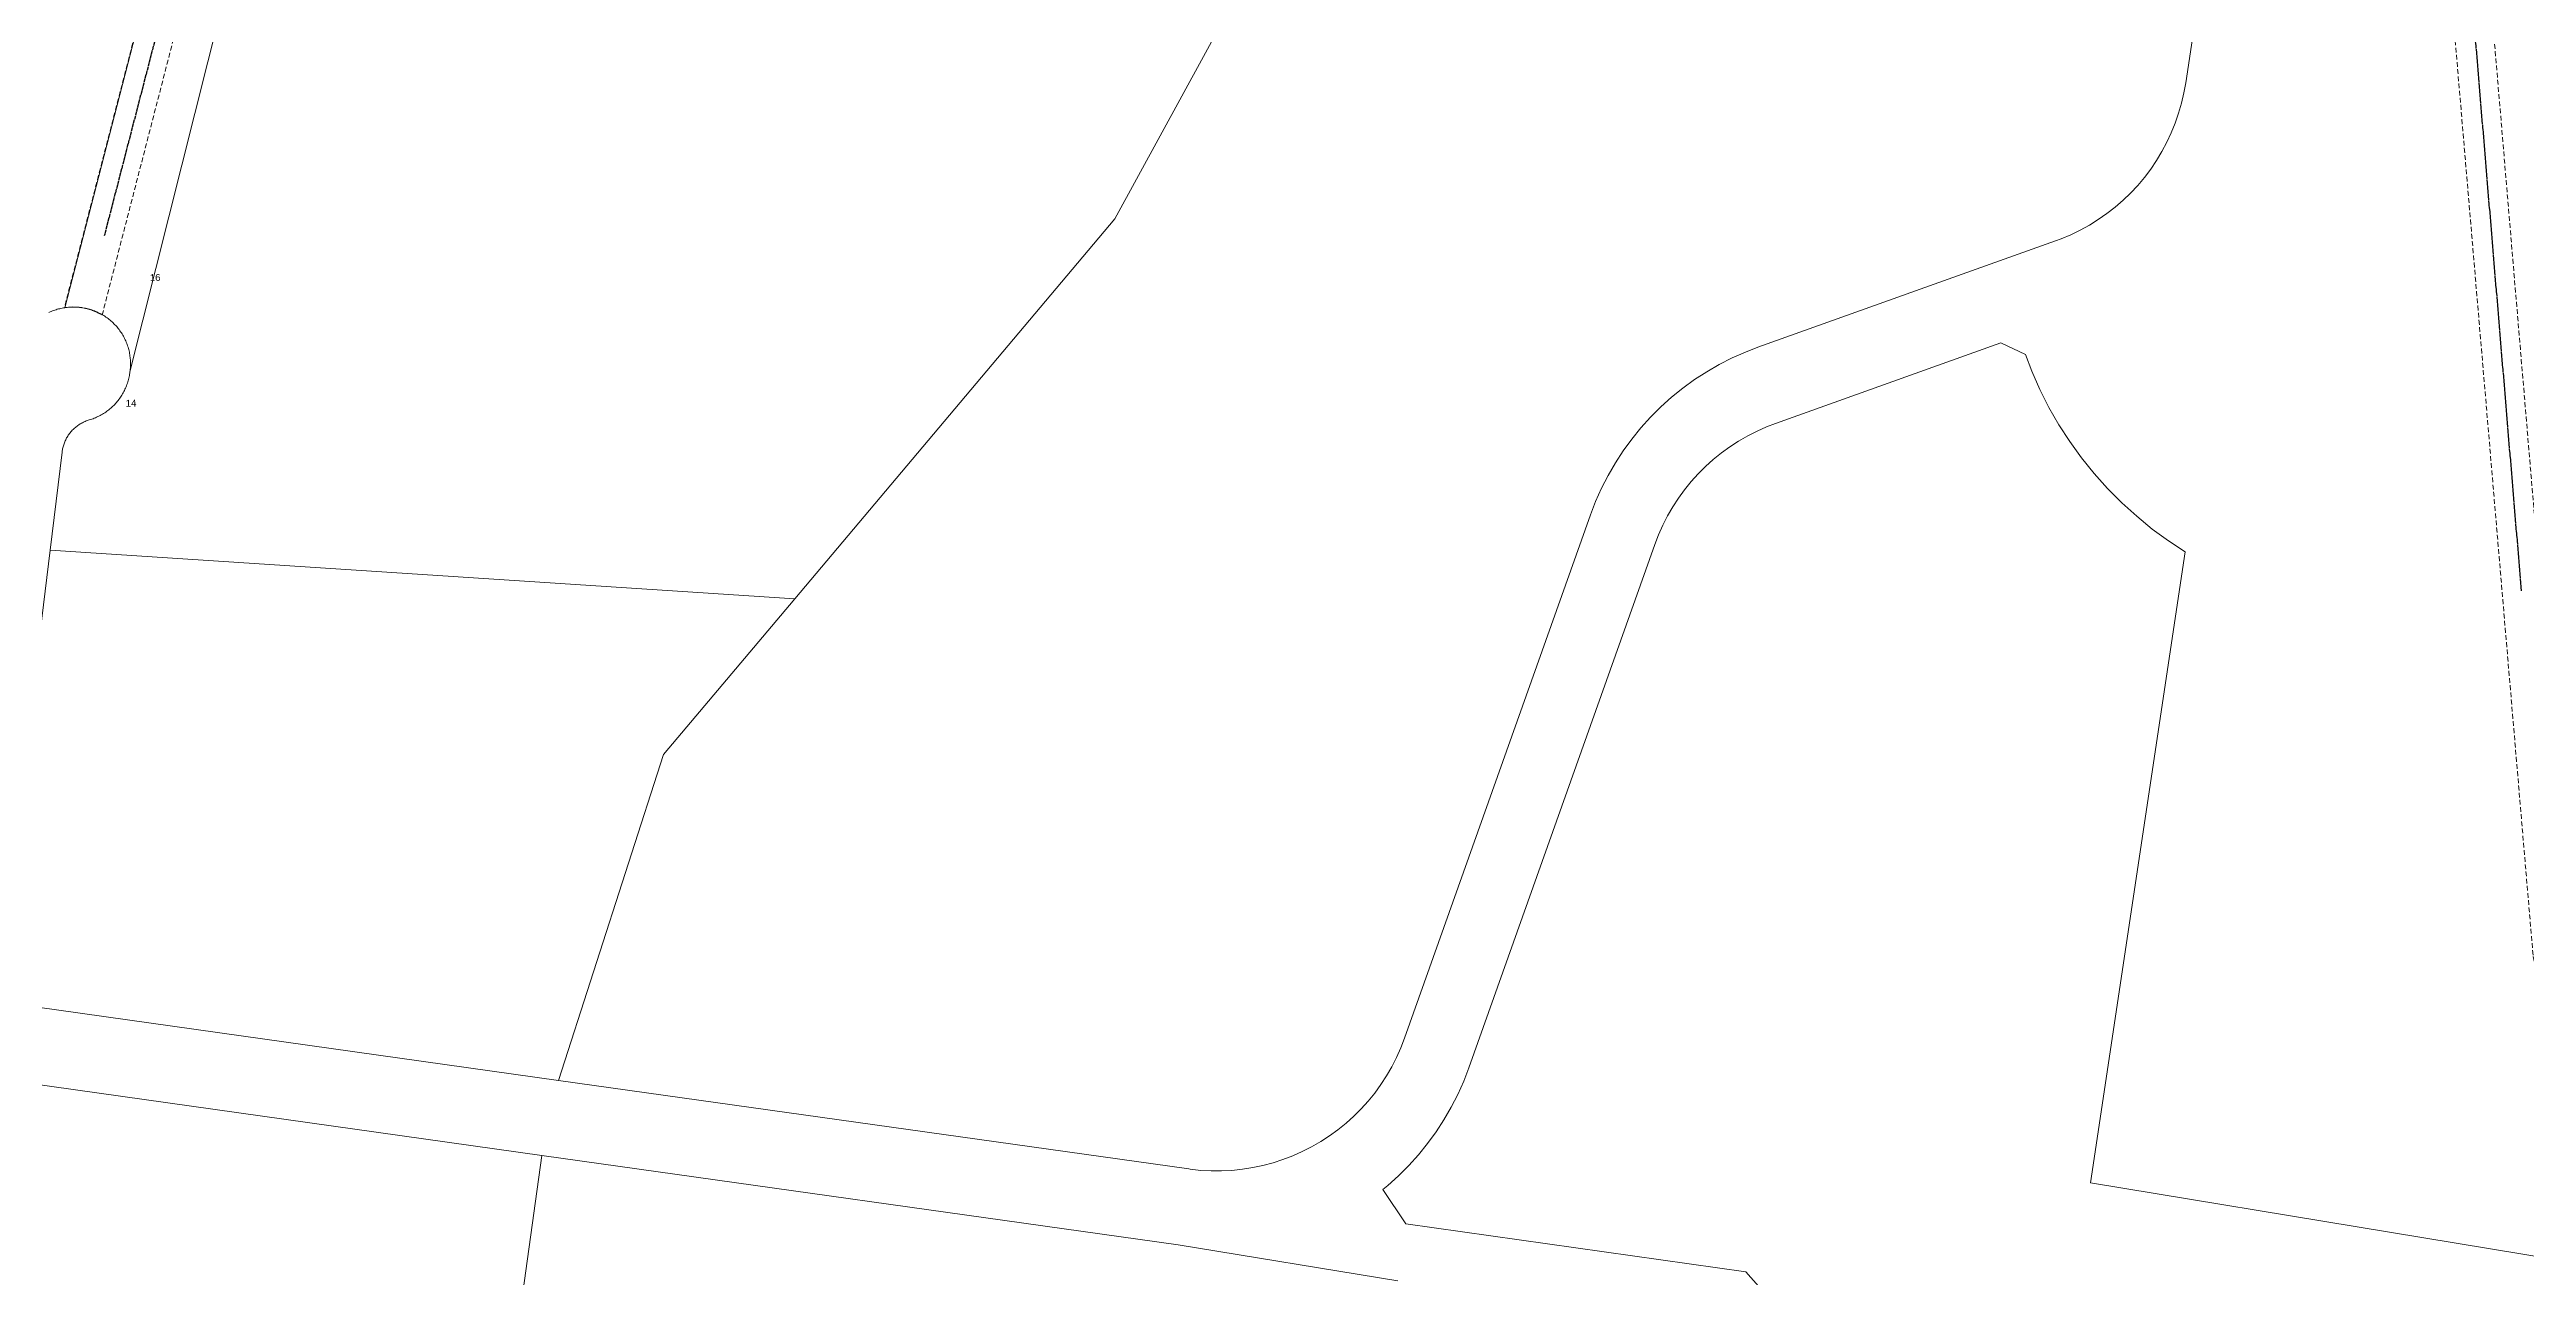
# Model space of a CAD drawing. Header units: metres. Extents: x 209078 to 212397, y 6290320 to 6293148.
# Drawn here: x 210371 to 211017, y 6291434 to 6291754 of the extents above; entities that cross this region are included whole.
import ezdxf

# ---------------------------------------------------------------- set-up
doc = ezdxf.new("R2010")
doc.units = ezdxf.units.M
for name, pattern in [('Cable Exist OH', [1, 1, 0]), ('HIDDEN', [0.375, 0.25, -0.125]), ('HIDDEN2', [0.1875, 0.125, -0.0625])]:
    doc.linetypes.add(name, pattern=pattern)
doc.layers.add('Cadastre Land Parcels_SP_EXT', color=9, linetype='Continuous', lineweight=5)
doc.layers.add('Cadastre Other Property_SP_EXT', color=9, linetype='HIDDEN', lineweight=5)
doc.layers.add('Mains_HV_EXT', color=7, linetype='Continuous')
doc.styles.get("Standard").update_dxf_attribs({"font": 'arial.ttf'})

msp = doc.modelspace()

# ---------------------------------------------------------------- linework, layer by layer
at = {"layer": 'Cadastre Land Parcels_SP_EXT', "linetype": 'Continuous'}
for points in [[(210371.26, 6291685.62), (210371.57, 6291685.76), (210371.87, 6291685.89), (210372.18, 6291686.02), (210372.49, 6291686.13), (210372.8, 6291686.24), (210373.12, 6291686.34), (210373.44, 6291686.43), (210373.76, 6291686.52), (210374.08, 6291686.6), (210374.4, 6291686.67), (210374.73, 6291686.73), (210375.05, 6291686.79), (210375.38, 6291686.84), (210433.48, 6291911.79), (210316.61, 6291957.7)], [(210956.32, 6291932.54), (210928.25, 6291745.53), (210927.77, 6291742.85), (210927.16, 6291740.19), (210926.4, 6291737.58), (210925.51, 6291735), (210924.49, 6291732.48), (210923.34, 6291730.01), (210922.06, 6291727.6), (210920.65, 6291725.27), (210919.13, 6291723.01), (210917.49, 6291720.84), (210915.73, 6291718.75), (210913.87, 6291716.76), (210911.91, 6291714.87), (210909.86, 6291713.08), (210907.71, 6291711.41), (210905.47, 6291709.85), (210903.16, 6291708.4), (210900.78, 6291707.08), (210898.33, 6291705.89), (210895.82, 6291704.83), (210894.3, 6291704.26), (210816.73, 6291676.54), (210813.47, 6291675.28), (210810.03, 6291673.75), (210806.66, 6291672.04), (210803.4, 6291670.16), (210800.23, 6291668.1), (210797.18, 6291665.89), (210794.24, 6291663.52), (210791.44, 6291661), (210788.77, 6291658.33), (210786.24, 6291655.53), (210783.86, 6291652.6), (210781.64, 6291649.55), (210779.59, 6291646.39), (210777.7, 6291643.12), (210775.98, 6291639.76), (210774.44, 6291636.32), (210773.09, 6291632.8), (210724.66, 6291496.35), (210723.68, 6291493.81), (210722.57, 6291491.32), (210721.33, 6291488.89), (210719.96, 6291486.54), (210718.48, 6291484.25), (210716.87, 6291482.05), (210715.16, 6291479.93), (210713.33, 6291477.91), (210711.4, 6291475.98), (210709.38, 6291474.17), (210707.26, 6291472.45), (210705.05, 6291470.85), (210702.77, 6291469.37), (210700.41, 6291468.01), (210697.98, 6291466.78), (210695.49, 6291465.67), (210692.94, 6291464.7), (210690.35, 6291463.86), (210687.72, 6291463.15), (210685.05, 6291462.59), (210682.36, 6291462.17), (210679.65, 6291461.88), (210676.93, 6291461.75), (210674.21, 6291461.75), (210671.49, 6291461.89), (210668.78, 6291462.18), (210668.37, 6291462.24), (210504.09, 6291485.35), (210362.15, 6291505.34)], [(210695.83, 6291795.7), (210649.07, 6291710.04), (210565.67, 6291610.95), (210531.5, 6291570.37), (210504.08, 6291485.35), (210668.37, 6291462.24), (210668.78, 6291462.18), (210671.49, 6291461.89), (210674.21, 6291461.75), (210676.93, 6291461.75), (210679.65, 6291461.88), (210682.36, 6291462.17), (210685.05, 6291462.59), (210687.72, 6291463.15), (210690.35, 6291463.86), (210692.94, 6291464.7), (210695.49, 6291465.67), (210697.98, 6291466.78), (210700.41, 6291468.01), (210702.77, 6291469.37), (210705.05, 6291470.85), (210707.26, 6291472.45), (210709.38, 6291474.17), (210711.4, 6291475.98), (210713.33, 6291477.91), (210715.16, 6291479.93), (210716.87, 6291482.05), (210718.48, 6291484.25), (210719.96, 6291486.54), (210721.33, 6291488.89), (210722.57, 6291491.32), (210723.68, 6291493.81), (210724.65, 6291496.35), (210773.09, 6291632.8), (210774.44, 6291636.32), (210775.98, 6291639.76), (210777.7, 6291643.12), (210779.59, 6291646.39), (210781.64, 6291649.55), (210783.86, 6291652.6), (210786.24, 6291655.53), (210788.77, 6291658.33), (210791.44, 6291661), (210794.24, 6291663.52), (210797.18, 6291665.89), (210800.23, 6291668.1), (210803.39, 6291670.16), (210806.66, 6291672.04), (210810.03, 6291673.75), (210813.47, 6291675.28), (210816.73, 6291676.54), (210894.3, 6291704.26), (210895.82, 6291704.83), (210898.33, 6291705.89), (210900.78, 6291707.08), (210903.16, 6291708.4), (210905.47, 6291709.85), (210907.71, 6291711.41), (210909.86, 6291713.08), (210911.91, 6291714.87), (210913.87, 6291716.76), (210915.73, 6291718.75), (210917.49, 6291720.84), (210919.13, 6291723.01), (210920.65, 6291725.27), (210922.06, 6291727.6), (210923.34, 6291730.01), (210924.49, 6291732.48), (210925.51, 6291735), (210926.4, 6291737.58), (210927.16, 6291740.19), (210927.77, 6291742.85), (210928.25, 6291745.53), (210956.32, 6291932.54)], [(210433.48, 6291911.79), (210375.38, 6291686.84), (210375.72, 6291686.89), (210376.06, 6291686.93), (210376.4, 6291686.97), (210376.74, 6291686.99), (210377.08, 6291687.01), (210377.42, 6291687.02), (210377.77, 6291687.03), (210378.11, 6291687.02), (210378.45, 6291687.01), (210378.79, 6291686.99), (210379.13, 6291686.96), (210379.47, 6291686.93), (210379.81, 6291686.88), (210380.15, 6291686.83), (210380.49, 6291686.77), (210380.82, 6291686.71), (210381.15, 6291686.63), (210381.49, 6291686.55), (210381.82, 6291686.46), (210382.14, 6291686.36), (210382.47, 6291686.26), (210382.79, 6291686.14), (210383.11, 6291686.02), (210383.43, 6291685.89), (210383.74, 6291685.76), (210384.06, 6291685.62), (210384.36, 6291685.47), (210384.67, 6291685.31), (210384.97, 6291685.15), (210385.26, 6291684.98), (210385.56, 6291684.8), (210385.85, 6291684.62), (210386.13, 6291684.43), (210386.41, 6291684.23), (210386.68, 6291684.03), (210386.95, 6291683.82), (210387.22, 6291683.6), (210387.48, 6291683.38), (210387.73, 6291683.15), (210387.98, 6291682.92), (210388.23, 6291682.68), (210388.47, 6291682.43), (210388.7, 6291682.18), (210388.93, 6291681.93), (210389.15, 6291681.67), (210389.36, 6291681.4), (210389.57, 6291681.13), (210389.77, 6291680.85), (210389.97, 6291680.57), (210390.16, 6291680.29), (210390.34, 6291680), (210390.52, 6291679.71), (210390.69, 6291679.41), (210390.85, 6291679.11), (210391.01, 6291678.8), (210391.15, 6291678.49), (210391.29, 6291678.18), (210391.43, 6291677.87), (210391.56, 6291677.55), (210391.67, 6291677.23), (210391.79, 6291676.91), (210391.89, 6291676.58), (210391.99, 6291676.25), (210392.08, 6291675.92), (210392.16, 6291675.59), (210392.23, 6291675.26), (210392.3, 6291674.92), (210392.35, 6291674.58), (210392.4, 6291674.25), (210392.45, 6291673.91), (210392.48, 6291673.57), (210392.51, 6291673.22), (210392.53, 6291672.88), (210392.54, 6291672.54), (210392.54, 6291672.2), (210392.54, 6291671.86), (210392.52, 6291671.52), (210392.5, 6291671.17), (210392.47, 6291670.83), (210392.44, 6291670.49), (210392.39, 6291670.15), (210416.06, 6291764.41)], [(210416.06, 6291764.41), (210392.39, 6291670.15), (210392.35, 6291669.82), (210392.3, 6291669.48), (210392.24, 6291669.14), (210392.17, 6291668.81), (210392.1, 6291668.47), (210392.02, 6291668.14), (210391.93, 6291667.81), (210391.83, 6291667.48), (210391.73, 6291667.16), (210391.61, 6291666.84), (210391.49, 6291666.52), (210391.37, 6291666.2), (210391.23, 6291665.88), (210391.09, 6291665.57), (210390.94, 6291665.27), (210390.79, 6291664.96), (210390.63, 6291664.66), (210390.46, 6291664.36), (210390.28, 6291664.07), (210390.1, 6291663.78), (210389.91, 6291663.5), (210389.72, 6291663.22), (210389.51, 6291662.94), (210389.31, 6291662.67), (210389.09, 6291662.4), (210388.87, 6291662.14), (210388.64, 6291661.89), (210388.41, 6291661.64), (210388.17, 6291661.39), (210387.93, 6291661.15), (210387.68, 6291660.92), (210387.43, 6291660.69), (210387.17, 6291660.47), (210386.9, 6291660.25), (210386.64, 6291660.04), (210386.36, 6291659.84), (210386.08, 6291659.64), (210385.8, 6291659.45), (210385.51, 6291659.26), (210385.22, 6291659.09), (210384.93, 6291658.91), (210384.63, 6291658.75), (210384.32, 6291658.59), (210384.02, 6291658.44), (210383.71, 6291658.3), (210383.39, 6291658.16), (210383.08, 6291658.03), (210382.76, 6291657.91), (210382.43, 6291657.8), (210382.11, 6291657.69), (210381.78, 6291657.59), (210381.52, 6291657.51), (210381.26, 6291657.42), (210381, 6291657.33), (210380.74, 6291657.22), (210380.49, 6291657.11), (210380.24, 6291656.99), (210379.99, 6291656.87), (210379.75, 6291656.74), (210379.51, 6291656.6), (210379.27, 6291656.46), (210379.04, 6291656.31), (210378.81, 6291656.15), (210378.59, 6291655.99), (210378.37, 6291655.82), (210378.16, 6291655.64), (210377.95, 6291655.46), (210377.75, 6291655.27), (210377.55, 6291655.08), (210377.35, 6291654.88), (210377.17, 6291654.68), (210376.99, 6291654.47), (210376.81, 6291654.26), (210376.64, 6291654.04), (210376.48, 6291653.81), (210376.32, 6291653.59), (210376.17, 6291653.35), (210376.03, 6291653.12), (210375.89, 6291652.88), (210375.76, 6291652.63), (210375.64, 6291652.39), (210375.52, 6291652.14), (210375.41, 6291651.88), (210375.31, 6291651.63), (210375.21, 6291651.37), (210375.12, 6291651.11), (210375.04, 6291650.84), (210374.97, 6291650.57), (210374.9, 6291650.31), (210374.84, 6291650.04), (210374.79, 6291649.76), (210374.75, 6291649.49), (210374.71, 6291649.22), (210371.58, 6291623.58), (210565.67, 6291610.95), (210649.07, 6291710.04), (210649.07, 6291710.04), (210695.83, 6291795.7)], [(210357.8, 6291511), (210371.58, 6291623.58), (210374.71, 6291649.22), (210374.75, 6291649.49), (210374.79, 6291649.76), (210374.84, 6291650.04), (210374.9, 6291650.31), (210374.97, 6291650.57), (210375.04, 6291650.84), (210375.12, 6291651.11), (210375.21, 6291651.37), (210375.31, 6291651.63), (210375.41, 6291651.88), (210375.52, 6291652.14), (210375.64, 6291652.39), (210375.76, 6291652.63), (210375.89, 6291652.88), (210376.03, 6291653.12), (210376.17, 6291653.35), (210376.32, 6291653.59), (210376.48, 6291653.81), (210376.64, 6291654.04), (210376.81, 6291654.26), (210376.99, 6291654.47), (210377.17, 6291654.68), (210377.35, 6291654.88), (210377.55, 6291655.08), (210377.75, 6291655.27), (210377.95, 6291655.46), (210378.16, 6291655.64), (210378.37, 6291655.82), (210378.59, 6291655.99), (210378.81, 6291656.15), (210379.04, 6291656.31), (210379.27, 6291656.46), (210379.51, 6291656.6), (210379.75, 6291656.74), (210379.99, 6291656.87), (210380.24, 6291656.99), (210380.49, 6291657.11), (210380.74, 6291657.22), (210381, 6291657.33), (210381.26, 6291657.42), (210381.52, 6291657.51), (210381.78, 6291657.59), (210382.11, 6291657.69), (210382.43, 6291657.8), (210382.76, 6291657.91), (210383.08, 6291658.03), (210383.39, 6291658.16), (210383.71, 6291658.3), (210384.02, 6291658.44), (210384.32, 6291658.59), (210384.63, 6291658.75), (210384.93, 6291658.91), (210385.22, 6291659.09), (210385.51, 6291659.26), (210385.8, 6291659.45), (210386.08, 6291659.64), (210386.36, 6291659.84), (210386.64, 6291660.04), (210386.9, 6291660.25), (210387.17, 6291660.47), (210387.43, 6291660.69), (210387.68, 6291660.92), (210387.93, 6291661.15), (210388.17, 6291661.39), (210388.41, 6291661.64), (210388.64, 6291661.89), (210388.87, 6291662.14), (210389.09, 6291662.4), (210389.31, 6291662.67), (210389.51, 6291662.94), (210389.72, 6291663.22), (210389.91, 6291663.5), (210390.1, 6291663.78), (210390.28, 6291664.07), (210390.46, 6291664.36), (210390.63, 6291664.66), (210390.79, 6291664.96), (210390.94, 6291665.27), (210391.09, 6291665.57), (210391.23, 6291665.88), (210391.37, 6291666.2), (210391.49, 6291666.52), (210391.61, 6291666.84), (210391.73, 6291667.16), (210391.83, 6291667.48), (210391.93, 6291667.81), (210392.02, 6291668.14), (210392.1, 6291668.47), (210392.17, 6291668.81), (210392.24, 6291669.14), (210392.3, 6291669.48), (210392.35, 6291669.82), (210392.39, 6291670.15), (210392.44, 6291670.49), (210392.47, 6291670.83), (210392.5, 6291671.17), (210392.52, 6291671.52), (210392.54, 6291671.86), (210392.54, 6291672.2), (210392.54, 6291672.54), (210392.53, 6291672.88), (210392.51, 6291673.22), (210392.48, 6291673.57), (210392.45, 6291673.91), (210392.4, 6291674.25), (210392.35, 6291674.58), (210392.3, 6291674.92), (210392.23, 6291675.26), (210392.16, 6291675.59), (210392.08, 6291675.92), (210391.99, 6291676.25), (210391.89, 6291676.58), (210391.79, 6291676.91), (210391.67, 6291677.23), (210391.56, 6291677.55), (210391.43, 6291677.87), (210391.29, 6291678.18), (210391.15, 6291678.49), (210391.01, 6291678.8), (210390.85, 6291679.11), (210390.69, 6291679.41), (210390.52, 6291679.71), (210390.34, 6291680), (210390.16, 6291680.29), (210389.97, 6291680.57), (210389.77, 6291680.85), (210389.57, 6291681.13), (210389.36, 6291681.4), (210389.15, 6291681.67), (210388.93, 6291681.93), (210388.7, 6291682.18), (210388.47, 6291682.43), (210388.23, 6291682.68), (210387.98, 6291682.92), (210387.73, 6291683.15), (210387.48, 6291683.38), (210387.22, 6291683.6), (210386.95, 6291683.82), (210386.68, 6291684.03), (210386.41, 6291684.23), (210386.13, 6291684.43), (210385.85, 6291684.62), (210385.56, 6291684.8), (210385.26, 6291684.98), (210384.97, 6291685.15), (210384.67, 6291685.31), (210384.36, 6291685.47), (210384.06, 6291685.62), (210383.74, 6291685.76), (210383.43, 6291685.89), (210383.11, 6291686.02), (210382.79, 6291686.14), (210382.47, 6291686.26), (210382.14, 6291686.36), (210381.82, 6291686.46), (210381.49, 6291686.55), (210381.15, 6291686.63), (210380.82, 6291686.71), (210380.49, 6291686.77), (210380.15, 6291686.83), (210379.81, 6291686.88), (210379.47, 6291686.93), (210379.13, 6291686.96), (210378.79, 6291686.99), (210378.45, 6291687.01), (210378.11, 6291687.02), (210377.77, 6291687.03), (210377.42, 6291687.02), (210377.08, 6291687.01), (210376.74, 6291686.99), (210376.4, 6291686.97), (210376.06, 6291686.93), (210375.72, 6291686.89), (210375.38, 6291686.84), (210375.05, 6291686.79), (210374.73, 6291686.73), (210374.4, 6291686.67), (210374.08, 6291686.6), (210373.76, 6291686.52), (210373.44, 6291686.43), (210373.12, 6291686.34), (210372.8, 6291686.24), (210372.49, 6291686.13), (210372.18, 6291686.02), (210371.87, 6291685.89), (210371.57, 6291685.76), (210371.26, 6291685.62)], [(210828.78, 6291418.19), (210813.58, 6291435.45), (210724.98, 6291447.92), (210718.95, 6291456.85), (210720.25, 6291457.93), (210723.05, 6291460.46), (210725.72, 6291463.12), (210728.25, 6291465.92), (210730.63, 6291468.85), (210732.85, 6291471.9), (210734.9, 6291475.06), (210736.79, 6291478.33), (210738.51, 6291481.69), (210740.05, 6291485.13), (210741.4, 6291488.66), (210789.83, 6291625.1), (210790.81, 6291627.64), (210791.92, 6291630.13), (210793.16, 6291632.56), (210794.53, 6291634.92), (210796.01, 6291637.2), (210797.61, 6291639.4), (210799.33, 6291641.52), (210801.16, 6291643.54), (210803.08, 6291645.47), (210805.11, 6291647.29), (210807.23, 6291649), (210809.43, 6291650.6), (210811.72, 6291652.08), (210814.08, 6291653.44), (210816.51, 6291654.68), (210819, 6291655.78), (210821.36, 6291656.69), (210880.08, 6291677.68), (210886.47, 6291674.65), (210888.13, 6291670.34), (210890.24, 6291665.55), (210892.61, 6291660.87), (210895.21, 6291656.32), (210898.05, 6291651.92), (210901.12, 6291647.67), (210904.4, 6291643.59), (210907.89, 6291639.68), (210911.59, 6291635.97), (210915.47, 6291632.45), (210919.53, 6291629.14), (210923.76, 6291626.05), (210928.15, 6291623.18), (210903.44, 6291458.59), (211059.35, 6291432.93)], [(210347.27, 6291487.21), (210499.77, 6291465.75), (210665.58, 6291442.42), (210722.89, 6291433.05)], [(210722.89, 6291433.05), (210665.58, 6291442.42), (210499.77, 6291465.75), (210482.67, 6291342.35)]]:
    msp.add_lwpolyline(points, dxfattribs=at)
at = {"layer": 'Cadastre Other Property_SP_EXT', "linetype": 'HIDDEN2', "ltscale": 10}
for points in [[(210984.66, 6291919.07), (211018.82, 6291517.65), (211069.78, 6291228), (211080.11, 6291227), (211028.75, 6291518.95), (210994.34, 6291926.59), (211065.01, 6292321.25), (211321.81, 6292566.66), (211315.73, 6292568.19), (211313.3, 6292572.37), (211055.74, 6292326.23), (210984.64, 6291929.15)], [(210791.74, 6291952.26), (210645.1, 6291969.82), (210613.23, 6291977.89), (210440.97, 6291941.08), (210375.31, 6291686.89), (210377.31, 6291687.04), (210378.62, 6291687), (210380, 6291686.82), (210381.27, 6291686.54), (210382.57, 6291686.14), (210383.77, 6291685.64), (210385.14, 6291684.91), (210449.1, 6291932.58), (210613.04, 6291967.62), (210637.33, 6291961.47), (210984.66, 6291919.07)]]:
    msp.add_lwpolyline(points, dxfattribs=at)
at = {"layer": 'Mains_HV_EXT', "color": 7, "linetype": 'Cable Exist OH'}
msp.add_lwpolyline([(211015.79, 6291613), (210989.87, 6291923.98), (211007.34, 6292027.68)], dxfattribs=at)
at = {"layer": 'Mains_HV_EXT', "linetype": 'Cable Exist OH'}
msp.add_lwpolyline([(210446.78, 6291936.82), (210408.67, 6291794.44), (210385.68, 6291705.56)], dxfattribs=at)

# ---------------------------------------------------------------- texts
at = {"layer": 'Cadastre Land Parcels_SP_EXT'}
for s, p in [('16', (210397.58, 6291693.79)), ('14', (210391.3, 6291661.01))]:
    msp.add_text(s, height=1.8, rotation=1.33358, dxfattribs=at).set_placement(p)

doc.saveas('drawing.dxf')
